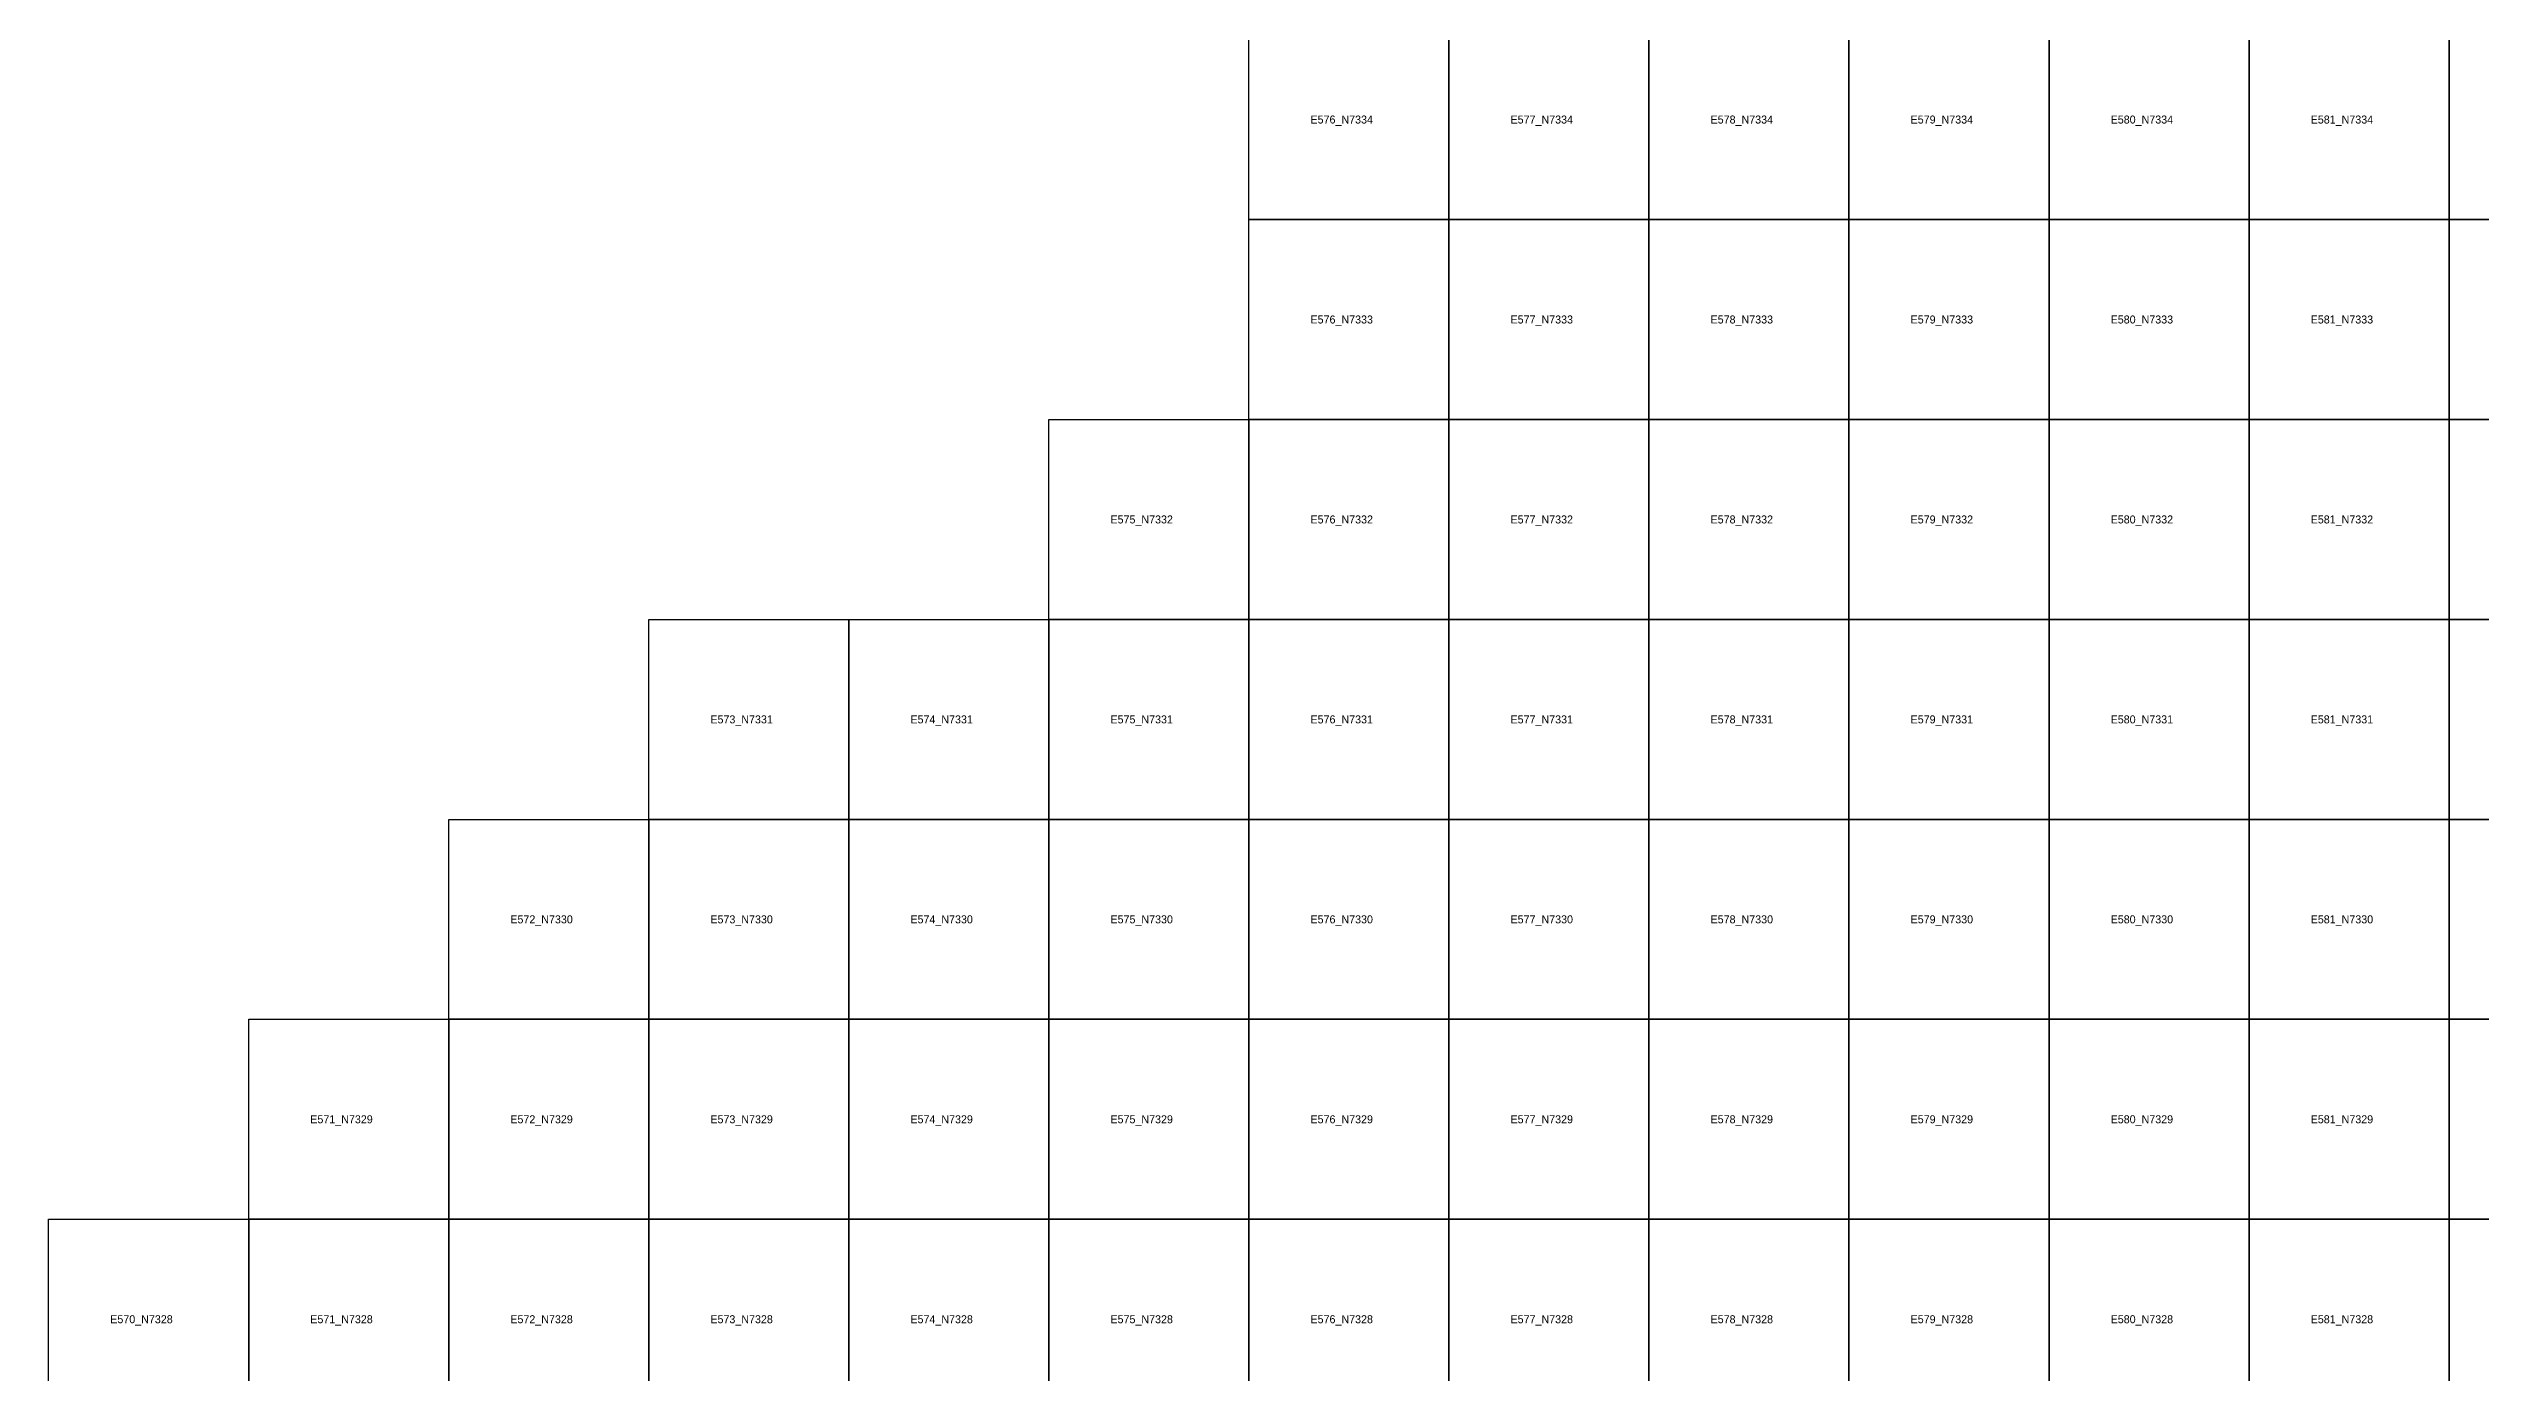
# Model space of a CAD drawing. Extents: x 546000 to 599000, y 7210000 to 7363000.
# Drawn here: x 570000 to 582156, y 7328234 to 7334855 of the extents above; entities that cross this region are included whole.
import ezdxf

# ---------------------------------------------------------------- set-up
doc = ezdxf.new("R2010")
doc.units = 0
doc.layers.add('FEATUREATTRIBS', color=7, linetype='Continuous')

msp = doc.modelspace()

# ---------------------------------------------------------------- linework, layer by layer
at = {"layer": 'FEATUREATTRIBS'}
for points in [[(576000, 7334000), (576000, 7335000), (577000, 7335000), (577000, 7334000)], [(577000, 7334000), (577000, 7335000), (578000, 7335000), (578000, 7334000)], [(578000, 7334000), (578000, 7335000), (579000, 7335000), (579000, 7334000)], [(579000, 7334000), (579000, 7335000), (580000, 7335000), (580000, 7334000)], [(580000, 7334000), (580000, 7335000), (581000, 7335000), (581000, 7334000)], [(581000, 7334000), (581000, 7335000), (582000, 7335000), (582000, 7334000)], [(582000, 7334000), (582000, 7335000), (583000, 7335000), (583000, 7334000)], [(576000, 7333000), (576000, 7334000), (577000, 7334000), (577000, 7333000)], [(577000, 7333000), (577000, 7334000), (578000, 7334000), (578000, 7333000)], [(578000, 7333000), (578000, 7334000), (579000, 7334000), (579000, 7333000)], [(579000, 7333000), (579000, 7334000), (580000, 7334000), (580000, 7333000)], [(580000, 7333000), (580000, 7334000), (581000, 7334000), (581000, 7333000)], [(581000, 7333000), (581000, 7334000), (582000, 7334000), (582000, 7333000)], [(582000, 7333000), (582000, 7334000), (583000, 7334000), (583000, 7333000)], [(575000, 7332000), (575000, 7333000), (576000, 7333000), (576000, 7332000)], [(576000, 7332000), (576000, 7333000), (577000, 7333000), (577000, 7332000)], [(577000, 7332000), (577000, 7333000), (578000, 7333000), (578000, 7332000)], [(578000, 7332000), (578000, 7333000), (579000, 7333000), (579000, 7332000)], [(579000, 7332000), (579000, 7333000), (580000, 7333000), (580000, 7332000)], [(580000, 7332000), (580000, 7333000), (581000, 7333000), (581000, 7332000)], [(581000, 7332000), (581000, 7333000), (582000, 7333000), (582000, 7332000)], [(582000, 7332000), (582000, 7333000), (583000, 7333000), (583000, 7332000)], [(573000, 7331000), (573000, 7332000), (574000, 7332000), (574000, 7331000)], [(574000, 7331000), (574000, 7332000), (575000, 7332000), (575000, 7331000)], [(575000, 7331000), (575000, 7332000), (576000, 7332000), (576000, 7331000)], [(576000, 7331000), (576000, 7332000), (577000, 7332000), (577000, 7331000)], [(577000, 7331000), (577000, 7332000), (578000, 7332000), (578000, 7331000)], [(578000, 7331000), (578000, 7332000), (579000, 7332000), (579000, 7331000)], [(579000, 7331000), (579000, 7332000), (580000, 7332000), (580000, 7331000)], [(580000, 7331000), (580000, 7332000), (581000, 7332000), (581000, 7331000)], [(581000, 7331000), (581000, 7332000), (582000, 7332000), (582000, 7331000)], [(582000, 7331000), (582000, 7332000), (583000, 7332000), (583000, 7331000)], [(572000, 7330000), (572000, 7331000), (573000, 7331000), (573000, 7330000)], [(573000, 7330000), (573000, 7331000), (574000, 7331000), (574000, 7330000)], [(574000, 7330000), (574000, 7331000), (575000, 7331000), (575000, 7330000)], [(575000, 7330000), (575000, 7331000), (576000, 7331000), (576000, 7330000)], [(576000, 7330000), (576000, 7331000), (577000, 7331000), (577000, 7330000)], [(577000, 7330000), (577000, 7331000), (578000, 7331000), (578000, 7330000)], [(578000, 7330000), (578000, 7331000), (579000, 7331000), (579000, 7330000)], [(579000, 7330000), (579000, 7331000), (580000, 7331000), (580000, 7330000)], [(580000, 7330000), (580000, 7331000), (581000, 7331000), (581000, 7330000)], [(581000, 7330000), (581000, 7331000), (582000, 7331000), (582000, 7330000)], [(582000, 7330000), (582000, 7331000), (583000, 7331000), (583000, 7330000)], [(571000, 7329000), (571000, 7330000), (572000, 7330000), (572000, 7329000)], [(572000, 7329000), (572000, 7330000), (573000, 7330000), (573000, 7329000)], [(573000, 7329000), (573000, 7330000), (574000, 7330000), (574000, 7329000)], [(574000, 7329000), (574000, 7330000), (575000, 7330000), (575000, 7329000)], [(575000, 7329000), (575000, 7330000), (576000, 7330000), (576000, 7329000)], [(576000, 7329000), (576000, 7330000), (577000, 7330000), (577000, 7329000)], [(577000, 7329000), (577000, 7330000), (578000, 7330000), (578000, 7329000)], [(578000, 7329000), (578000, 7330000), (579000, 7330000), (579000, 7329000)], [(579000, 7329000), (579000, 7330000), (580000, 7330000), (580000, 7329000)], [(580000, 7329000), (580000, 7330000), (581000, 7330000), (581000, 7329000)], [(581000, 7329000), (581000, 7330000), (582000, 7330000), (582000, 7329000)], [(582000, 7329000), (582000, 7330000), (583000, 7330000), (583000, 7329000)], [(570000, 7328000), (570000, 7329000), (571000, 7329000), (571000, 7328000)], [(571000, 7328000), (571000, 7329000), (572000, 7329000), (572000, 7328000)], [(572000, 7328000), (572000, 7329000), (573000, 7329000), (573000, 7328000)], [(573000, 7328000), (573000, 7329000), (574000, 7329000), (574000, 7328000)], [(574000, 7328000), (574000, 7329000), (575000, 7329000), (575000, 7328000)], [(575000, 7328000), (575000, 7329000), (576000, 7329000), (576000, 7328000)], [(576000, 7328000), (576000, 7329000), (577000, 7329000), (577000, 7328000)], [(577000, 7328000), (577000, 7329000), (578000, 7329000), (578000, 7328000)], [(578000, 7328000), (578000, 7329000), (579000, 7329000), (579000, 7328000)], [(579000, 7328000), (579000, 7329000), (580000, 7329000), (580000, 7328000)], [(580000, 7328000), (580000, 7329000), (581000, 7329000), (581000, 7328000)], [(581000, 7328000), (581000, 7329000), (582000, 7329000), (582000, 7328000)], [(582000, 7328000), (582000, 7329000), (583000, 7329000), (583000, 7328000)]]:
    msp.add_lwpolyline(points, close=True, dxfattribs=at)

# ---------------------------------------------------------------- texts
for s, p in [('E576_N7334', (576308, 7334480)), ('E577_N7334', (577308, 7334480)), ('E578_N7334', (578308, 7334480)), ('E579_N7334', (579308, 7334480)), ('E580_N7334', (580308, 7334480)), ('E581_N7334', (581308, 7334480)), ('E576_N7333', (576308, 7333480)), ('E577_N7333', (577308, 7333480)), ('E578_N7333', (578308, 7333480)), ('E579_N7333', (579308, 7333480)), ('E580_N7333', (580308, 7333480)), ('E581_N7333', (581308, 7333480)), ('E575_N7332', (575308, 7332480)), ('E576_N7332', (576308, 7332480)), ('E577_N7332', (577308, 7332480)), ('E578_N7332', (578308, 7332480)), ('E579_N7332', (579308, 7332480)), ('E580_N7332', (580308, 7332480)), ('E581_N7332', (581308, 7332480)), ('E573_N7331', (573308, 7331480)), ('E574_N7331', (574308, 7331480)), ('E575_N7331', (575308, 7331480)), ('E576_N7331', (576308, 7331480)), ('E577_N7331', (577308, 7331480)), ('E578_N7331', (578308, 7331480)), ('E579_N7331', (579308, 7331480)), ('E580_N7331', (580308, 7331480)), ('E581_N7331', (581308, 7331480)), ('E572_N7330', (572308, 7330480)), ('E573_N7330', (573308, 7330480)), ('E574_N7330', (574308, 7330480)), ('E575_N7330', (575308, 7330480)), ('E576_N7330', (576308, 7330480)), ('E577_N7330', (577308, 7330480)), ('E578_N7330', (578308, 7330480)), ('E579_N7330', (579308, 7330480)), ('E580_N7330', (580308, 7330480)), ('E581_N7330', (581308, 7330480)), ('E571_N7329', (571308, 7329480)), ('E572_N7329', (572308, 7329480)), ('E573_N7329', (573308, 7329480)), ('E574_N7329', (574308, 7329480)), ('E575_N7329', (575308, 7329480)), ('E576_N7329', (576308, 7329480)), ('E577_N7329', (577308, 7329480)), ('E578_N7329', (578308, 7329480)), ('E579_N7329', (579308, 7329480)), ('E580_N7329', (580308, 7329480)), ('E581_N7329', (581308, 7329480)), ('E570_N7328', (570308, 7328480)), ('E571_N7328', (571308, 7328480)), ('E572_N7328', (572308, 7328480)), ('E573_N7328', (573308, 7328480)), ('E574_N7328', (574308, 7328480)), ('E575_N7328', (575308, 7328480)), ('E576_N7328', (576308, 7328480)), ('E577_N7328', (577308, 7328480)), ('E578_N7328', (578308, 7328480)), ('E579_N7328', (579308, 7328480)), ('E580_N7328', (580308, 7328480)), ('E581_N7328', (581308, 7328480))]:
    msp.add_text(s, height=40, dxfattribs=at).set_placement(p)

doc.saveas('drawing.dxf')
